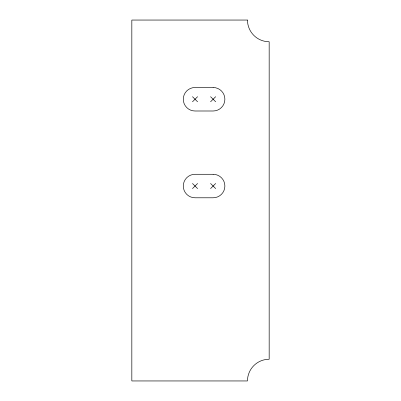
<?xml version="1.0" encoding="UTF-8"?>
<svg xmlns="http://www.w3.org/2000/svg" width="401" height="401" viewBox="0 0 401 401"><rect width="100%" height="100%" fill="white"/><g stroke="black" fill="none" stroke-linecap="round" stroke-linejoin="round"><path stroke-width="0.6" d="M192.48 101.804L197.598 96.686M210.565 101.804L215.678 96.686M192.48 188.59L197.598 183.478M210.565 188.59L215.678 183.478M210.565 96.686L215.678 101.804M192.48 96.686L197.598 101.804M210.565 183.478L215.678 188.59M192.48 183.478L197.598 188.59M247.477 20.05L131.829 20.05L131.829 380.95L247.477 380.95A21.699 21.699 0 0 1 269.171 359.251L269.171 41.749A21.699 21.699 0 0 1 247.477 20.05M213.121 87.493L195.041 87.493A11.754 11.754 0 0 0 183.287 99.247A11.754 11.754 0 0 0 195.041 110.997L213.121 110.997A11.754 11.754 0 0 0 224.876 99.247A11.754 11.754 0 0 0 213.121 87.493M213.121 174.285L195.041 174.285A11.754 11.754 0 0 0 183.287 186.034A11.754 11.754 0 0 0 195.041 197.788L213.121 197.788A11.754 11.754 0 0 0 224.876 186.034A11.754 11.754 0 0 0 213.121 174.285"/></g></svg>
